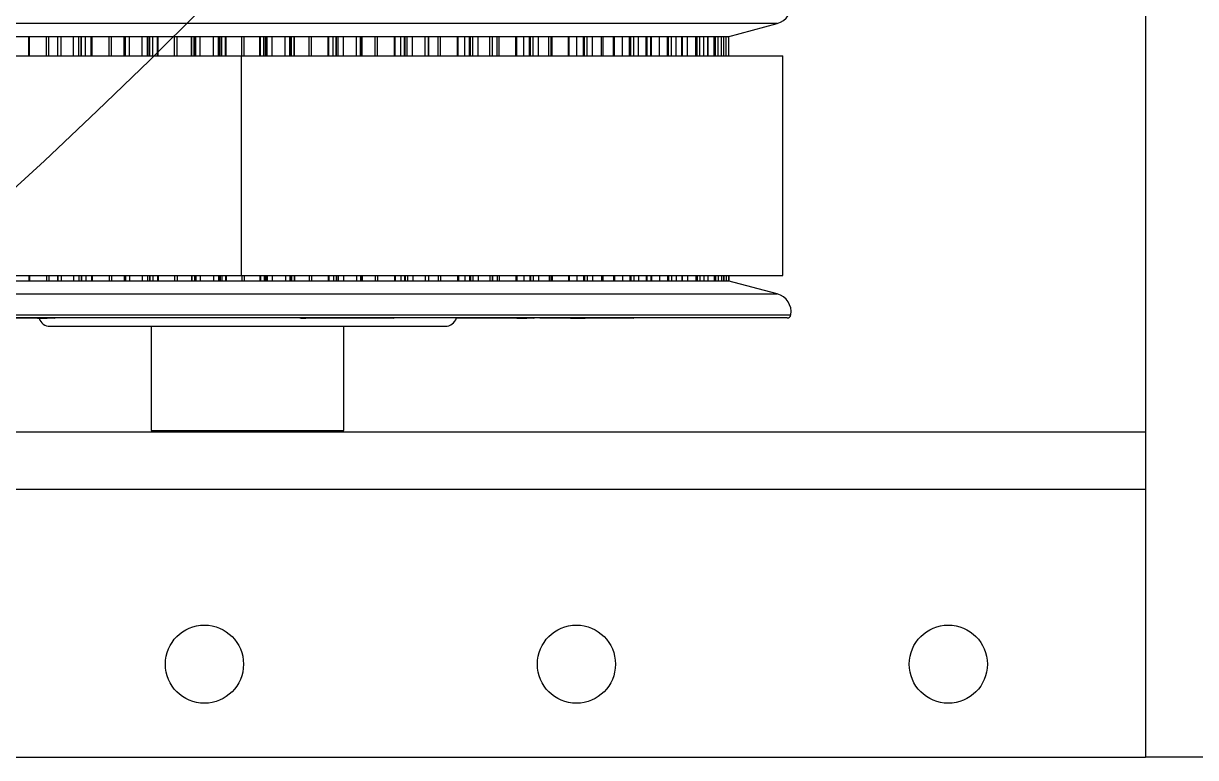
# Model space of a CAD drawing. Header units: inches. Extents: x 0 to 11, y 0 to 8.4.
# Drawn here: x 5.054 to 5.3166, y 4.5959 to 4.7603 of the extents above; entities that cross this region are included whole.
import ezdxf

# ---------------------------------------------------------------- set-up
doc = ezdxf.new("R2010")
doc.units = ezdxf.units.IN
doc.header["$MEASUREMENT"] = 0
doc.layers.add('OBJ', color=50, linetype='Continuous')

msp = doc.modelspace()

# ---------------------------------------------------------------- linework, layer by layer
at = {"color": 7, "linetype": 'Continuous', "lineweight": 25}
for p, q in [((5.30534644, 6.84597753), (5.30534644, 4.59597753)), ((5.22286669, 4.760339), (4.98551893, 4.760339)), ((5.21179879, 4.75737336), (5.22286669, 4.760339)), ((5.06185226, 4.75737336), (5.05132273, 4.75737336)), ((5.05513906, 4.75310466), (5.05513906, 4.75737336)), ((5.05531389, 4.75310466), (5.05531389, 4.75737336)), ((5.05913475, 4.75310466), (5.05913475, 4.75737336)), ((5.05962782, 4.75310466), (5.05962782, 4.75737336)), ((5.06160738, 4.75737336), (5.06160738, 4.75310466)), ((5.06164964, 4.75310466), (5.06164964, 4.75737336)), ((5.06241086, 4.75737336), (5.06185226, 4.75737336)), ((5.06516394, 4.75737336), (5.06241086, 4.75737336)), ((5.06241086, 4.75310466), (5.06241086, 4.75737336)), ((5.06588177, 4.75737336), (5.06516394, 4.75737336)), ((5.06516394, 4.75310466), (5.06516394, 4.75737336)), ((5.0770693, 4.75737336), (5.06588177, 4.75737336)), ((5.06636628, 4.75310466), (5.06636628, 4.75737336)), ((5.06685347, 4.75310466), (5.06685347, 4.75737336)), ((5.06698991, 4.75310466), (5.06698991, 4.75737336)), ((5.0678952, 4.75310466), (5.0678952, 4.75737336)), ((5.06916537, 4.75310466), (5.06916537, 4.75737336)), ((5.06932757, 4.75310466), (5.06932757, 4.75737336)), ((5.07313366, 4.75310466), (5.07313366, 4.75737336)), ((5.07365754, 4.75310466), (5.07365754, 4.75737336)), ((5.07653491, 4.75310466), (5.07653491, 4.75737336)), ((5.07661083, 4.75310466), (5.07661083, 4.75737336)), ((5.07666435, 4.75310466), (5.07666435, 4.75737336)), ((5.07679629, 4.75310466), (5.07679629, 4.75737336)), ((5.07768947, 4.75737336), (5.0770693, 4.75737336)), ((5.0805777, 4.75737336), (5.07768947, 4.75737336)), ((5.07768947, 4.75310466), (5.07768947, 4.75737336)), ((5.08129662, 4.75737336), (5.0805777, 4.75737336)), ((5.0805777, 4.75310466), (5.0805777, 4.75737336)), ((5.09289224, 4.75737336), (5.08129662, 4.75737336)), ((5.08174446, 4.75310466), (5.08174446, 4.75737336)), ((5.08215815, 4.75310466), (5.08215815, 4.75737336)), ((5.08225393, 4.75310466), (5.08225393, 4.75737336)), ((5.08291059, 4.75310466), (5.08291059, 4.75737336)), ((5.08397412, 4.75310466), (5.08397412, 4.75737336)), ((5.08412007, 4.75310466), (5.08412007, 4.75737336)), ((5.08782638, 4.75310466), (5.08782638, 4.75737336)), ((5.08836937, 4.75310466), (5.08836937, 4.75737336)), ((5.09159032, 4.75310466), (5.09159032, 4.75737336)), ((5.09169118, 4.75310466), (5.09169118, 4.75737336)), ((5.09224017, 4.75310466), (5.09224017, 4.75737336)), ((5.09232395, 4.75310466), (5.09232395, 4.75737336)), ((5.0923269, 4.75310466), (5.0923269, 4.75737336)), ((5.09255493, 4.75310466), (5.09255493, 4.75737336)), ((5.09356013, 4.75737336), (5.09289224, 4.75737336)), ((5.09651898, 4.75737336), (5.09356013, 4.75737336)), ((5.09356013, 4.75310466), (5.09356013, 4.75737336)), ((5.09722294, 4.75737336), (5.09651898, 4.75737336)), ((5.09651898, 4.75310466), (5.09651898, 4.75737336)), ((5.10896761, 4.75737336), (5.09722294, 4.75737336)), ((5.09762411, 4.75310466), (5.09762411, 4.75737336)), ((5.09795505, 4.75310466), (5.09795505, 4.75737336)), ((5.09800803, 4.75310466), (5.09800803, 4.75737336)), ((5.09840139, 4.75310466), (5.09840139, 4.75737336)), ((5.09923453, 4.75310466), (5.09923453, 4.75737336)), ((5.09936097, 4.75310466), (5.09936097, 4.75737336)), ((5.1028847, 4.75310466), (5.1028847, 4.75737336)), ((5.10343467, 4.75310466), (5.10343467, 4.75737336)), ((5.10692724, 4.75310466), (5.10692724, 4.75737336)), ((5.10705079, 4.75310466), (5.10705079, 4.75737336)), ((5.1078509, 4.75310466), (5.1078509, 4.75737336)), ((5.10820749, 4.75310466), (5.10820749, 4.75737336)), ((5.10825451, 4.75310466), (5.10825451, 4.75737336)), ((5.10857354, 4.75310466), (5.10857354, 4.75737336)), ((5.10966829, 4.75737336), (5.10896761, 4.75737336)), ((5.11263168, 4.75737336), (5.10966829, 4.75737336)), ((5.10966829, 4.75310466), (5.10966829, 4.75737336)), ((5.11330495, 4.75737336), (5.11263168, 4.75737336)), ((5.11263168, 4.75310466), (5.11263168, 4.75737336)), ((5.12493632, 4.75737336), (5.11330495, 4.75737336)), ((5.11365049, 4.75310466), (5.11365049, 4.75737336)), ((5.11389129, 4.75310466), (5.11389129, 4.75737336)), ((5.11390028, 4.75310466), (5.11390028, 4.75737336)), ((5.11402156, 4.75310466), (5.11402156, 4.75737336)), ((5.1146057, 4.75310466), (5.1146057, 4.75737336)), ((5.11470981, 4.75310466), (5.11470981, 4.75737336)), ((5.11797224, 4.75310466), (5.11797224, 4.75737336)), ((5.11851691, 4.75310466), (5.11851691, 4.75737336)), ((5.12220309, 4.75310466), (5.12220309, 4.75737336)), ((5.12234656, 4.75310466), (5.12234656, 4.75737336)), ((5.12337991, 4.75310466), (5.12337991, 4.75737336)), ((5.12400136, 4.75310466), (5.12400136, 4.75737336)), ((5.1240914, 4.75310466), (5.1240914, 4.75737336)), ((5.12449429, 4.75310466), (5.12449429, 4.75737336)), ((5.12565415, 4.75737336), (5.12493632, 4.75737336)), ((5.12855587, 4.75737336), (5.12565415, 4.75737336)), ((5.12565415, 4.75310466), (5.12565415, 4.75737336)), ((5.1291834, 4.75737336), (5.12855587, 4.75737336)), ((5.12855587, 4.75310466), (5.12855587, 4.75737336)), ((5.14044166, 4.75737336), (5.1291834, 4.75737336)), ((5.12946559, 4.75310466), (5.12946559, 4.75737336)), ((5.12961088, 4.75310466), (5.12961088, 4.75737336)), ((5.12974426, 4.75310466), (5.12974426, 4.75737336)), ((5.12982371, 4.75310466), (5.12982371, 4.75737336)), ((5.13275197, 4.75310466), (5.13275197, 4.75737336)), ((5.13327916, 4.75310466), (5.13327916, 4.75737336)), ((5.13707661, 4.75310466), (5.13707661, 4.75737336)), ((5.1372368, 4.75310466), (5.1372368, 4.75737336)), ((5.13848032, 4.75310466), (5.13848032, 4.75737336)), ((5.13935273, 4.75310466), (5.13935273, 4.75737336)), ((5.13948378, 4.75310466), (5.13948378, 4.75737336)), ((5.13996154, 4.75310466), (5.13996154, 4.75737336)), ((5.14116059, 4.75737336), (5.14044166, 4.75737336)), ((5.14393584, 4.75737336), (5.14116059, 4.75737336)), ((5.14116059, 4.75310466), (5.14116059, 4.75737336)), ((5.14450361, 4.75737336), (5.14393584, 4.75737336)), ((5.14393584, 4.75310466), (5.14393584, 4.75737336)), ((5.15513726, 4.75737336), (5.14450361, 4.75737336)), ((5.14471615, 4.75310466), (5.14471615, 4.75737336)), ((5.14476817, 4.75310466), (5.14476817, 4.75737336)), ((5.14689374, 4.75310466), (5.14689374, 4.75737336)), ((5.14739168, 4.75310466), (5.14739168, 4.75737336)), ((5.15121557, 4.75310466), (5.15121557, 4.75737336)), ((5.1513889, 4.75310466), (5.1513889, 4.75737336)), ((5.1528148, 4.75310466), (5.1528148, 4.75737336)), ((5.15391869, 4.75310466), (5.15391869, 4.75737336)), ((5.15408782, 4.75310466), (5.15408782, 4.75737336)), ((5.15462977, 4.75310466), (5.15462977, 4.75737336)), ((5.15584124, 4.75737336), (5.15513726, 4.75737336)), ((5.158428, 4.75737336), (5.15584124, 4.75737336)), ((5.15584124, 4.75310466), (5.15584124, 4.75737336)), ((5.15892335, 4.75737336), (5.158428, 4.75737336)), ((5.158428, 4.75310466), (5.158428, 4.75737336)), ((5.16869484, 4.75737336), (5.15892335, 4.75737336)), ((5.15906148, 4.75310466), (5.15906148, 4.75737336)), ((5.15906544, 4.75310466), (5.15906544, 4.75737336)), ((5.16008163, 4.75310466), (5.16008163, 4.75737336)), ((5.16053921, 4.75310466), (5.16053921, 4.75737336)), ((5.16430411, 4.75310466), (5.16430411, 4.75737336)), ((5.16448671, 4.75310466), (5.16448671, 4.75737336)), ((5.16606314, 4.75310466), (5.16606314, 4.75737336)), ((5.16737386, 4.75310466), (5.16737386, 4.75737336)), ((5.16757729, 4.75310466), (5.16757729, 4.75737336)), ((5.16817133, 4.75310466), (5.16817133, 4.75737336)), ((5.16936814, 4.75737336), (5.16869484, 4.75737336)), ((5.17170865, 4.75737336), (5.16936814, 4.75737336)), ((5.16936814, 4.75310466), (5.16936814, 4.75737336)), ((5.17212049, 4.75737336), (5.17170865, 4.75737336)), ((5.17170865, 4.75310466), (5.17170865, 4.75737336)), ((5.18081155, 4.75737336), (5.17212049, 4.75737336)), ((5.17218664, 4.75310466), (5.17218664, 4.75737336)), ((5.17242805, 4.75310466), (5.17242805, 4.75737336)), ((5.17604987, 4.75310466), (5.17604987, 4.75737336)), ((5.17623766, 4.75310466), (5.17623766, 4.75737336)), ((5.17792941, 4.75310466), (5.17792941, 4.75737336)), ((5.17941766, 4.75310466), (5.17941766, 4.75737336)), ((5.17965085, 4.75310466), (5.17965085, 4.75737336)), ((5.18028371, 4.75310466), (5.18028371, 4.75737336)), ((5.18143914, 4.75737336), (5.18081155, 4.75737336)), ((5.1834811, 4.75737336), (5.18143914, 4.75737336)), ((5.18143914, 4.75310466), (5.18143914, 4.75737336)), ((5.18380024, 4.75737336), (5.1834811, 4.75737336)), ((5.1834811, 4.75310466), (5.1834811, 4.75737336)), ((5.19121673, 4.75737336), (5.18380024, 4.75737336)), ((5.18381942, 4.75310466), (5.18381942, 4.75737336)), ((5.18619046, 4.75310466), (5.18619046, 4.75737336)), ((5.18637924, 4.75310466), (5.18637924, 4.75737336)), ((5.18814852, 4.75310466), (5.18814852, 4.75737336)), ((5.18978107, 4.75310466), (5.18978107, 4.75737336)), ((5.1900388, 4.75310466), (5.1900388, 4.75737336)), ((5.19069635, 4.75310466), (5.19069635, 4.75737336)), ((5.19178458, 4.75737336), (5.19121673, 4.75737336)), ((5.19348238, 4.75737336), (5.19178458, 4.75737336)), ((5.19178458, 4.75310466), (5.19178458, 4.75737336)), ((5.19370169, 4.75737336), (5.19348238, 4.75737336)), ((5.19348238, 4.75310466), (5.19348238, 4.75737336)), ((5.19967793, 4.75737336), (5.19370169, 4.75737336)), ((5.19370206, 4.75310466), (5.19370206, 4.75737336)), ((5.19449935, 4.75310466), (5.19449935, 4.75737336)), ((5.19468491, 4.75310466), (5.19468491, 4.75737336)), ((5.19649219, 4.75310466), (5.19649219, 4.75737336)), ((5.19823257, 4.75310466), (5.19823257, 4.75737336)), ((5.1985091, 4.75310466), (5.1985091, 4.75737336)), ((5.19917664, 4.75310466), (5.19917664, 4.75737336)), ((5.20017336, 4.75737336), (5.19967793, 4.75737336)), ((5.20148908, 4.75737336), (5.20017336, 4.75737336)), ((5.20017336, 4.75310466), (5.20017336, 4.75737336)), ((5.20161377, 4.75737336), (5.20148908, 4.75737336)), ((5.20148908, 4.75310466), (5.20148908, 4.75737336)), ((5.20600616, 4.75737336), (5.20160366, 4.75737336)), ((5.20161377, 4.75310466), (5.20161377, 4.75737336)), ((5.20277406, 4.75310466), (5.20277406, 4.75737336)), ((5.20458338, 4.75310466), (5.20458338, 4.75737336)), ((5.20487253, 4.75310466), (5.20487253, 4.75737336)), ((5.20553515, 4.75310466), (5.20553515, 4.75737336)), ((5.2064181, 4.75737336), (5.20600616, 4.75737336)), ((5.20732234, 4.75737336), (5.2064181, 4.75737336)), ((5.2064181, 4.75310466), (5.2064181, 4.75737336)), ((5.20737783, 4.75737336), (5.20732234, 4.75737336)), ((5.20732234, 4.75310466), (5.20732234, 4.75737336)), ((5.21006004, 4.75737336), (5.20732964, 4.75737336)), ((5.20737783, 4.75310466), (5.20737783, 4.75737336)), ((5.20869164, 4.75310466), (5.20869164, 4.75737336)), ((5.20898694, 4.75310466), (5.20898694, 4.75737336)), ((5.20962984, 4.75310466), (5.20962984, 4.75737336)), ((5.21037929, 4.75737336), (5.21006004, 4.75737336)), ((5.21085186, 4.75737336), (5.21037929, 4.75737336)), ((5.21037929, 4.75310466), (5.21037929, 4.75737336)), ((5.21086547, 4.75737336), (5.21085186, 4.75737336)), ((5.21085186, 4.75310466), (5.21085186, 4.75737336)), ((5.21086547, 4.75310466), (5.21086547, 4.75737336)), ((5.21174903, 4.75737336), (5.21086547, 4.75737336)), ((5.21136924, 4.75310466), (5.21136924, 4.75737336)), ((5.21196846, 4.75737336), (5.21174903, 4.75737336)), ((5.21196846, 4.75737336), (5.21199947, 4.75737336)), ((5.21196846, 4.75310466), (5.21196846, 4.75737336)), ((5.21199947, 4.75310466), (5.21199947, 4.75737336)), ((4.49356937, 4.75310466), (5.10274798, 4.75310466)), ((5.10274798, 4.75310466), (5.10274798, 4.70389206)), ((5.10274798, 4.75310466), (5.22406781, 4.75310466)), ((5.22406781, 4.70389206), (5.22406781, 4.75310466)), ((4.49356937, 4.70389206), (5.10274798, 4.70389206)), ((5.05514666, 4.70389206), (5.05514666, 4.70270669)), ((5.05532148, 4.70389206), (5.05532148, 4.70270669)), ((5.05914236, 4.70389206), (5.05914236, 4.70270669)), ((5.05963545, 4.70389206), (5.05963545, 4.70270669)), ((5.06161561, 4.70389206), (5.06161561, 4.70270669)), ((5.06165791, 4.70389206), (5.06165791, 4.70270669)), ((5.06241921, 4.70389206), (5.06241921, 4.70270669)), ((5.06517238, 4.70389206), (5.06517238, 4.70270669)), ((5.06637471, 4.70389206), (5.06637471, 4.70270669)), ((5.06686186, 4.70389206), (5.06686186, 4.70270669)), ((5.06699828, 4.70389206), (5.06699828, 4.70270669)), ((5.06790344, 4.70389206), (5.06790344, 4.70270669)), ((5.06917349, 4.70389206), (5.06917349, 4.70270669)), ((5.06933568, 4.70389206), (5.06933568, 4.70270669)), ((5.07314174, 4.70389206), (5.07314174, 4.70270669)), ((5.07366564, 4.70389206), (5.07366564, 4.70270669)), ((5.07654322, 4.70389206), (5.07654322, 4.70270669)), ((5.07661916, 4.70389206), (5.07661916, 4.70270669)), ((5.076673, 4.70389206), (5.076673, 4.70270669)), ((5.076805, 4.70389206), (5.076805, 4.70270669)), ((5.07769825, 4.70389206), (5.07769825, 4.70270669)), ((5.08058653, 4.70389206), (5.08058653, 4.70270669)), ((5.08175327, 4.70389206), (5.08175327, 4.70270669)), ((5.08216692, 4.70389206), (5.08216692, 4.70270669)), ((5.08226267, 4.70389206), (5.08226267, 4.70270669)), ((5.08291919, 4.70389206), (5.08291919, 4.70270669)), ((5.08398259, 4.70389206), (5.08398259, 4.70270669)), ((5.08412854, 4.70389206), (5.08412854, 4.70270669)), ((5.08783476, 4.70389206), (5.08783476, 4.70270669)), ((5.08837776, 4.70389206), (5.08837776, 4.70270669)), ((5.09159888, 4.70389206), (5.09159888, 4.70270669)), ((5.09169976, 4.70389206), (5.09169976, 4.70270669)), ((5.09224889, 4.70389206), (5.09224889, 4.70270669)), ((5.0923358, 4.70389206), (5.0923358, 4.70270669)), ((5.09256388, 4.70389206), (5.09256388, 4.70270669)), ((5.09356914, 4.70389206), (5.09356914, 4.70270669)), ((5.09652801, 4.70389206), (5.09652801, 4.70270669)), ((5.0976331, 4.70389206), (5.0976331, 4.70270669)), ((5.09796399, 4.70389206), (5.09796399, 4.70270669)), ((5.09801694, 4.70389206), (5.09801694, 4.70270669)), ((5.09841016, 4.70389206), (5.09841016, 4.70270669)), ((5.09924316, 4.70389206), (5.09924316, 4.70270669)), ((5.09936959, 4.70389206), (5.09936959, 4.70270669)), ((5.10274798, 4.70389206), (5.22406781, 4.70389206)), ((5.10289319, 4.70389206), (5.10289319, 4.70270669)), ((5.10344317, 4.70389206), (5.10344317, 4.70270669)), ((5.10693587, 4.70389206), (5.10693587, 4.70270669)), ((5.10705943, 4.70389206), (5.10705943, 4.70270669)), ((5.10785967, 4.70389206), (5.10785967, 4.70270669)), ((5.10821642, 4.70389206), (5.10821642, 4.70270669)), ((5.10826346, 4.70389206), (5.10826346, 4.70270669)), ((5.10858254, 4.70389206), (5.10858254, 4.70270669)), ((5.10967734, 4.70389206), (5.10967734, 4.70270669)), ((5.11264071, 4.70389206), (5.11264071, 4.70270669)), ((5.11365946, 4.70389206), (5.11365946, 4.70270669)), ((5.11390021, 4.70389206), (5.11390021, 4.70270669)), ((5.11390918, 4.70389206), (5.11390918, 4.70270669)), ((5.1140303, 4.70389206), (5.1140303, 4.70270669)), ((5.1146143, 4.70389206), (5.1146143, 4.70270669)), ((5.11471839, 4.70389206), (5.11471839, 4.70270669)), ((5.11798066, 4.70389206), (5.11798066, 4.70270669)), ((5.11852532, 4.70389206), (5.11852532, 4.70270669)), ((5.12221158, 4.70389206), (5.12221158, 4.70270669)), ((5.12235506, 4.70389206), (5.12235506, 4.70270669)), ((5.12338854, 4.70389206), (5.12338854, 4.70270669)), ((5.12401013, 4.70389206), (5.12401013, 4.70270669)), ((5.1241002, 4.70389206), (5.1241002, 4.70270669)), ((5.12450313, 4.70389206), (5.12450313, 4.70270669)), ((5.12566302, 4.70389206), (5.12566302, 4.70270669)), ((5.1285647, 4.70389206), (5.1285647, 4.70270669)), ((5.12947435, 4.70389206), (5.12947435, 4.70270669)), ((5.12961958, 4.70389206), (5.12961958, 4.70270669)), ((5.12975263, 4.70389206), (5.12975263, 4.70270669)), ((5.12983206, 4.70389206), (5.12983206, 4.70270669)), ((5.13276012, 4.70389206), (5.13276012, 4.70270669)), ((5.1332873, 4.70389206), (5.1332873, 4.70270669)), ((5.13708479, 4.70389206), (5.13708479, 4.70270669)), ((5.13724498, 4.70389206), (5.13724498, 4.70270669)), ((5.13848861, 4.70389206), (5.13848861, 4.70270669)), ((5.13936116, 4.70389206), (5.13936116, 4.70270669)), ((5.13949223, 4.70389206), (5.13949223, 4.70270669)), ((5.13997003, 4.70389206), (5.13997003, 4.70270669)), ((5.1411691, 4.70389206), (5.1411691, 4.70270669)), ((5.14394425, 4.70389206), (5.14394425, 4.70270669)), ((5.14472449, 4.70389206), (5.14472449, 4.70270669)), ((5.14477646, 4.70270669), (5.14477646, 4.70389206)), ((5.14690144, 4.70389206), (5.14690144, 4.70270669)), ((5.14739936, 4.70389206), (5.14739936, 4.70270669)), ((5.15122324, 4.70389206), (5.15122324, 4.70270669)), ((5.15139657, 4.70389206), (5.15139657, 4.70270669)), ((5.15282257, 4.70389206), (5.15282257, 4.70270669)), ((5.15392659, 4.70389206), (5.15392659, 4.70270669)), ((5.15409573, 4.70389206), (5.15409573, 4.70270669)), ((5.15463772, 4.70389206), (5.15463772, 4.70270669)), ((5.15584919, 4.70389206), (5.15584919, 4.70270669)), ((5.15843583, 4.70389206), (5.15843583, 4.70270669)), ((5.15906922, 4.70389206), (5.15906922, 4.70270669)), ((5.15907316, 4.70270669), (5.15907316, 4.70389206)), ((5.16008871, 4.70389206), (5.16008871, 4.70270669)), ((5.16054626, 4.70389206), (5.16054626, 4.70270669)), ((5.16431111, 4.70389206), (5.16431111, 4.70270669)), ((5.16449371, 4.70389206), (5.16449371, 4.70270669)), ((5.16607022, 4.70389206), (5.16607022, 4.70270669)), ((5.16738104, 4.70389206), (5.16738104, 4.70270669)), ((5.16758449, 4.70389206), (5.16758449, 4.70270669)), ((5.16817856, 4.70389206), (5.16817856, 4.70270669)), ((5.16937536, 4.70389206), (5.16937536, 4.70270669)), ((5.17171571, 4.70389206), (5.17171571, 4.70270669)), ((5.17219361, 4.70270669), (5.17219361, 4.70389206)), ((5.17243432, 4.70389206), (5.17243432, 4.70270669)), ((5.17605603, 4.70389206), (5.17605603, 4.70270669)), ((5.17624382, 4.70389206), (5.17624382, 4.70270669)), ((5.17793563, 4.70389206), (5.17793563, 4.70270669)), ((5.17942397, 4.70389206), (5.17942397, 4.70270669)), ((5.17965718, 4.70389206), (5.17965718, 4.70270669)), ((5.18029006, 4.70389206), (5.18029006, 4.70270669)), ((5.18144546, 4.70389206), (5.18144546, 4.70270669)), ((5.18348723, 4.70389206), (5.18348723, 4.70270669)), ((5.18382549, 4.70270669), (5.18382549, 4.70389206)), ((5.18619565, 4.70389206), (5.18619565, 4.70270669)), ((5.18638444, 4.70389206), (5.18638444, 4.70270669)), ((5.18815375, 4.70389206), (5.18815375, 4.70270669)), ((5.18978637, 4.70389206), (5.18978637, 4.70270669)), ((5.19004412, 4.70389206), (5.19004412, 4.70270669)), ((5.19070168, 4.70389206), (5.19070168, 4.70270669)), ((5.19178986, 4.70389206), (5.19178986, 4.70270669)), ((5.19348745, 4.70389206), (5.19348745, 4.70270669)), ((5.19370707, 4.70270669), (5.19370707, 4.70389206)), ((5.19450347, 4.70389206), (5.19450347, 4.70270669)), ((5.19468902, 4.70389206), (5.19468902, 4.70270669)), ((5.19649631, 4.70389206), (5.19649631, 4.70270669)), ((5.19823674, 4.70389206), (5.19823674, 4.70270669)), ((5.19851328, 4.70389206), (5.19851328, 4.70270669)), ((5.19918082, 4.70389206), (5.19918082, 4.70270669)), ((5.20017749, 4.70389206), (5.20017749, 4.70270669)), ((5.20149298, 4.70389206), (5.20149298, 4.70270669)), ((5.20161762, 4.70270669), (5.20161762, 4.70389206)), ((5.20277697, 4.70389206), (5.20277697, 4.70270669)), ((5.20458633, 4.70389206), (5.20458633, 4.70270669)), ((5.20487548, 4.70389206), (5.20487548, 4.70270669)), ((5.2055381, 4.70389206), (5.2055381, 4.70270669)), ((5.20642098, 4.70389206), (5.20642098, 4.70270669)), ((5.20732498, 4.70389206), (5.20732498, 4.70270669)), ((5.20738043, 4.70270669), (5.20738043, 4.70389206)), ((5.20869329, 4.70389206), (5.20869329, 4.70270669)), ((5.2089886, 4.70389206), (5.2089886, 4.70270669)), ((5.20963149, 4.70389206), (5.20963149, 4.70270669)), ((5.21038086, 4.70389206), (5.21038086, 4.70270669)), ((5.21085318, 4.70389206), (5.21085318, 4.70270669)), ((5.21086678, 4.70270669), (5.21086678, 4.70389206)), ((5.21136955, 4.70389206), (5.21136955, 4.70270669)), ((5.21196867, 4.70389206), (5.21196867, 4.70270669)), ((5.21199947, 4.70270669), (5.21199947, 4.70389206)), ((5.0513306, 4.70270669), (5.06186057, 4.70270669)), ((5.06186057, 4.70270669), (5.06241921, 4.70270669)), ((5.06241921, 4.70270669), (5.06517238, 4.70270669)), ((5.06517238, 4.70270669), (5.06589022, 4.70270669)), ((5.06589022, 4.70270669), (5.07707805, 4.70270669)), ((5.07707805, 4.70270669), (5.07769825, 4.70270669)), ((5.07769825, 4.70270669), (5.08058653, 4.70270669)), ((5.08058653, 4.70270669), (5.08130545, 4.70270669)), ((5.08130545, 4.70270669), (5.09290123, 4.70270669)), ((5.09290123, 4.70270669), (5.09356914, 4.70270669)), ((5.09356914, 4.70270669), (5.09652801, 4.70270669)), ((5.09652801, 4.70270669), (5.09723196, 4.70270669)), ((5.09723196, 4.70270669), (5.10897664, 4.70270669)), ((5.10897664, 4.70270669), (5.10967734, 4.70270669)), ((5.10967734, 4.70270669), (5.11264071, 4.70270669)), ((5.11264071, 4.70270669), (5.11331395, 4.70270669)), ((5.11331395, 4.70270669), (5.12494519, 4.70270669)), ((5.12494519, 4.70270669), (5.12566302, 4.70270669)), ((5.12566302, 4.70270669), (5.1285647, 4.70270669)), ((5.1285647, 4.70270669), (5.12919219, 4.70270669)), ((5.12919219, 4.70270669), (5.14045017, 4.70270669)), ((5.14045017, 4.70270669), (5.1411691, 4.70270669)), ((5.1411691, 4.70270669), (5.14394425, 4.70270669)), ((5.14394425, 4.70270669), (5.14451199, 4.70270669)), ((5.14451199, 4.70270669), (5.15514522, 4.70270669)), ((5.15514522, 4.70270669), (5.15584919, 4.70270669)), ((5.15584919, 4.70270669), (5.15843583, 4.70270669)), ((5.15843583, 4.70270669), (5.15893113, 4.70270669)), ((5.15893113, 4.70270669), (5.16870207, 4.70270669)), ((5.16870207, 4.70270669), (5.16937536, 4.70270669)), ((5.16937536, 4.70270669), (5.17171571, 4.70270669)), ((5.17171571, 4.70270669), (5.1721275, 4.70270669)), ((5.1721275, 4.70270669), (5.1808179, 4.70270669)), ((5.1808179, 4.70270669), (5.18144546, 4.70270669)), ((5.18144546, 4.70270669), (5.18348723, 4.70270669)), ((5.18348723, 4.70270669), (5.18380632, 4.70270669)), ((5.18380632, 4.70270669), (5.19122204, 4.70270669)), ((5.19122204, 4.70270669), (5.19178986, 4.70270669)), ((5.19178986, 4.70270669), (5.19348745, 4.70270669)), ((5.19348745, 4.70270669), (5.19370671, 4.70270669)), ((5.19370671, 4.70270669), (5.1996821, 4.70270669)), ((5.1996821, 4.70270669), (5.20017749, 4.70270669)), ((5.20017749, 4.70270669), (5.20149298, 4.70270669)), ((5.20149298, 4.70270669), (5.20161762, 4.70270669)), ((5.2016075, 4.70270669), (5.20600908, 4.70270669)), ((5.20600908, 4.70270669), (5.20642098, 4.70270669)), ((5.20642098, 4.70270669), (5.20732498, 4.70270669)), ((5.20732498, 4.70270669), (5.20738043, 4.70270669)), ((5.20733222, 4.70270669), (5.21006166, 4.70270669)), ((5.21006166, 4.70270669), (5.21038086, 4.70270669)), ((5.21038086, 4.70270669), (5.21085318, 4.70270669)), ((5.21085318, 4.70270669), (5.21086678, 4.70270669)), ((5.21086678, 4.70270669), (5.2117493, 4.70270669)), ((5.2117493, 4.70270669), (5.21196867, 4.70270669)), ((5.22286669, 4.69974106), (5.21179879, 4.70270669)), ((5.21196867, 4.70270669), (5.21199947, 4.70270669)), ((4.98551893, 4.69974106), (5.13802191, 4.69974106)), ((5.13802191, 4.69974106), (5.22286669, 4.69974106)), ((4.98247967, 4.69507928), (5.13888828, 4.69507928)), ((5.22508241, 4.69437336), (4.9833032, 4.69437336)), ((5.05709897, 4.69429003), (5.04843313, 4.69429003)), ((5.0571998, 4.69436652), (5.05709897, 4.69429003)), ((5.05709897, 4.69429003), (5.05869565, 4.69429003)), ((5.0571998, 4.69437336), (5.0571998, 4.69436652)), ((5.05869565, 4.69429003), (5.05929885, 4.69429003)), ((5.05929885, 4.69429003), (5.05939967, 4.69436652)), ((5.06089037, 4.69429003), (5.05929885, 4.69429003)), ((5.05939967, 4.69437336), (5.05939967, 4.69436652)), ((5.06089037, 4.69429003), (5.06103471, 4.69437336)), ((5.1159013, 4.69437336), (5.11604564, 4.69429003)), ((5.11618838, 4.69429003), (5.11604564, 4.69429003)), ((5.11606127, 4.69437336), (5.11606127, 4.69436652)), ((5.11606127, 4.69436652), (5.11618838, 4.69429003)), ((5.11618838, 4.69429003), (5.11694885, 4.69429003)), ((5.1170855, 4.69443203), (5.11694885, 4.69429003)), ((5.11694885, 4.69429003), (5.11725725, 4.69429003)), ((5.11713014, 4.69437336), (5.11713014, 4.69436652)), ((5.11725725, 4.69429003), (5.11713014, 4.69436652)), ((5.12442173, 4.69429003), (5.11725725, 4.69429003)), ((5.13428833, 4.69429003), (5.12442173, 4.69429003)), ((5.13687897, 4.69429003), (5.13428833, 4.69429003)), ((5.13687897, 4.69429003), (5.13702331, 4.69437336)), ((5.13888828, 4.69507928), (5.22590595, 4.69507928)), ((5.15587133, 4.69429003), (5.15093781, 4.69429003)), ((5.16453717, 4.69429003), (5.15587133, 4.69429003)), ((5.16463799, 4.69436652), (5.16453717, 4.69429003)), ((5.16453717, 4.69429003), (5.16613385, 4.69429003)), ((5.16463799, 4.69437336), (5.16463799, 4.69436652)), ((5.16613385, 4.69429003), (5.16673705, 4.69429003)), ((5.16673705, 4.69429003), (5.16683787, 4.69436652)), ((5.16832857, 4.69429003), (5.16673705, 4.69429003)), ((5.16683787, 4.69437336), (5.16683787, 4.69436652)), ((5.16832857, 4.69429003), (5.16847291, 4.69437336)), ((5.1696204, 4.69437336), (5.16976474, 4.69429003)), ((5.17031481, 4.69429003), (5.16976474, 4.69429003)), ((5.17653275, 4.69429003), (5.17031481, 4.69429003)), ((5.17650646, 4.69437336), (5.17650646, 4.69436652)), ((5.17650646, 4.69436652), (5.17653275, 4.69429003)), ((5.17653275, 4.69429003), (5.17669002, 4.69429003)), ((5.17653275, 4.69429003), (5.17980149, 4.69429003)), ((5.17977521, 4.69437336), (5.17977521, 4.69436652)), ((5.17980149, 4.69429003), (5.17977521, 4.69436652)), ((5.18800743, 4.69429003), (5.17980149, 4.69429003)), ((5.19059807, 4.69429003), (5.18800743, 4.69429003)), ((5.19059807, 4.69429003), (5.19074241, 4.69437336)), ((5.05992197, 4.69249836), (5.14846364, 4.69249836)), ((5.08260947, 4.69249836), (5.08260947, 4.66916503)), ((5.12577614, 4.66916503), (5.12577614, 4.69249836)), ((2.96701311, 4.66889419), (5.30534644, 4.66889419)), ((5.08260947, 4.66916503), (5.12577614, 4.66916503)), ((5.08856781, 4.66916503), (5.08856781, 4.66889419)), ((5.11981781, 4.66889419), (5.11981781, 4.66916503)), ((2.96701311, 4.65597753), (5.30534644, 4.65597753)), ((2.96701311, 4.59597753), (5.30534644, 4.59597753)), ((5.46951311, 4.59597753), (5.30534644, 4.59597753))]:
    msp.add_line(p, q, dxfattribs=at)
for centre in [(5.09451311, 4.61681086), (5.17784644, 4.61681086), (5.26117978, 4.61681086)]:
    msp.add_circle(centre, 0.00875, dxfattribs=at)
for centre, radius, start, end in [((5.22178827, 4.76436369), 0.00416667, 285, 8.7951538), ((5.22178827, 4.69571637), 0.00416667, 351.2048462, 75), ((5.05992197, 4.69510253), 0.00260417, 198.1798012, 270), ((5.14846364, 4.69510253), 0.00260417, 270, 343.7397953), ((5.22508241, 4.69520669), 0.00083333, 270, 351.2048462)]:
    msp.add_arc(centre, radius, start, end, dxfattribs=at)
at = {"layer": 'OBJ'}
msp.add_circle((4.13617956, 5.72097753), 1.35416667, dxfattribs=at)

doc.saveas('drawing.dxf')
